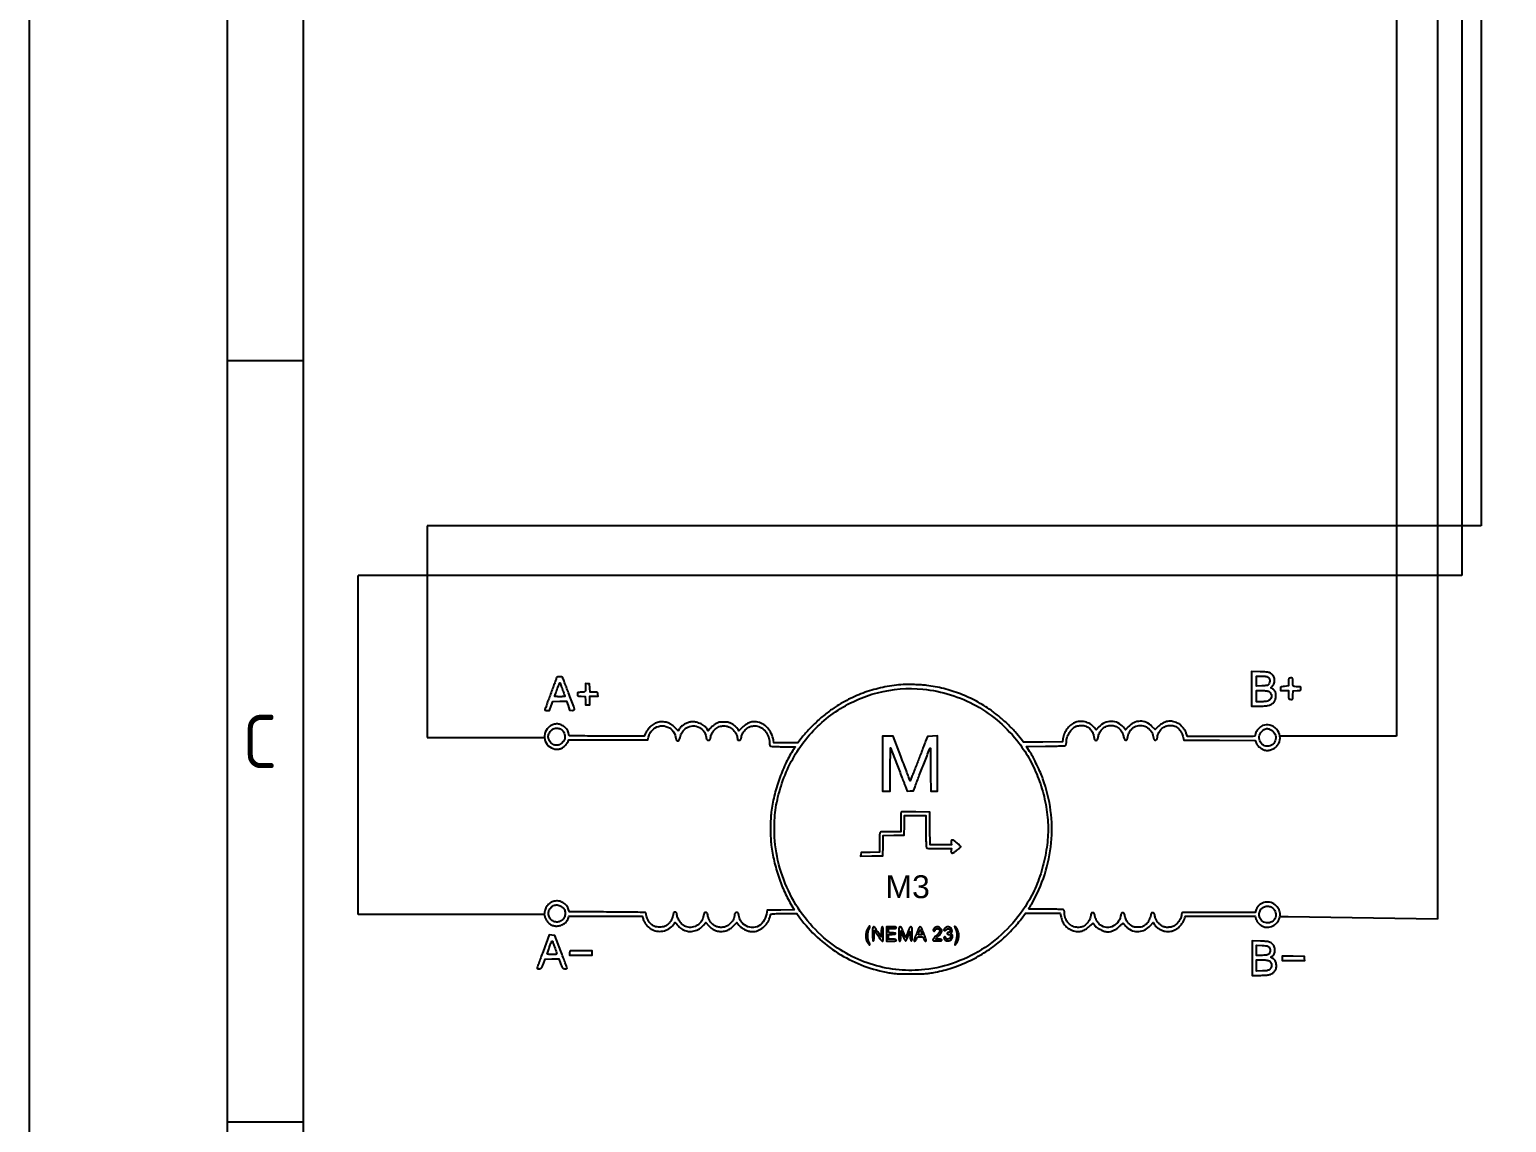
# Model space of a CAD drawing. Header units: millimetres. Extents: x 357084 to 357504, y 509210 to 509507.
# Drawn here: x 357084.1 to 357181.1, y 509358.4 to 509430.2 of the extents above; entities that cross this region are included whole.
import ezdxf

# ---------------------------------------------------------------- set-up
doc = ezdxf.new("R2010")
doc.units = ezdxf.units.MM
doc.layers.add('035', color=5, linetype='Continuous')
doc.layers.add('07', color=7, linetype='Continuous')
doc.styles.add('ISO Proportional', font='isocp.shx')
doc.styles.get("Standard").update_dxf_attribs({"font": 'arial.ttf'})

# ---------------------------------------------------------------- blocks, each defined once
blk = doc.blocks.new('IEC_border_a3')
at = {"layer": '035'}
for p, q in [((17.983, 198.538), (13, 198.538)), ((17.983, 148.538), (13, 148.538))]:
    blk.add_line(p, q, dxfattribs=at)
for points in [[(0, 297), (420, 297), (420, 0), (0, 0)], [(18, 287), (410, 287), (410, 10), (18, 10)]]:
    blk.add_lwpolyline(points, close=True, dxfattribs=at)
at = {"layer": '07'}
blk.add_lwpolyline([(13, 292), (415, 292), (415, 5), (13, 5)], close=True, dxfattribs=at)
at = {"layer": '035', "style": 'ISO Proportional'}
blk.add_text('C', height=3.5, dxfattribs=at).set_placement((14, 171.792))

msp = doc.modelspace()

# ---------------------------------------------------------------- linework, layer by layer
at = {"color": 30}
for p, q in [((357179.418, 509457.999), (357179.418, 509397.579)), ((357178.152, 509452.336), (357178.152, 509394.325)), ((357173.844, 509445.982), (357173.844, 509383.772)), ((357176.554, 509439.601), (357176.554, 509371.744)), ((357179.418, 509397.579), (357110.197, 509397.579)), ((357110.197, 509397.579), (357110.197, 509383.673)), ((357178.152, 509394.325), (357105.657, 509394.325)), ((357105.657, 509372.064), (357105.657, 509394.325)), ((357110.197, 509383.673), (357117.891, 509383.673)), ((357173.844, 509383.772), (357166.194, 509383.772)), ((357117.88, 509372.064), (357105.657, 509372.064)), ((357176.554, 509371.744), (357166.745, 509371.894))]:
    msp.add_line(p, q, dxfattribs=at)
msp.add_line((357166.745, 509371.894), (357166.19, 509371.894))
for points in [[(357141.455, 509387.16, 0.030817), (357140.256, 509387.001, 0.031724), (357139.097, 509386.697, 0.03214), (357138.001, 509386.254, 0.033605), (357136.987, 509385.68, 0.022488), (357136.382, 509385.241, 0.018352), (357135.776, 509384.721, 0.018554), (357135.218, 509384.166, 0.025211), (357134.761, 509383.623), (357134.535, 509383.326), (357133.748, 509383.326), (357132.96, 509383.326), (357132.931, 509383.5, 0.068198), (357132.791, 509383.952, 0.078184), (357132.539, 509384.325, 0.083349), (357132.2, 509384.586, 0.092991), (357131.807, 509384.709, 0.058808), (357131.562, 509384.709, 0.063228), (357131.33, 509384.652, 0.05971), (357131.109, 509384.534, 0.044326), (357130.897, 509384.356), (357130.66, 509384.12), (357130.607, 509384.219, 0.070927), (357130.538, 509384.312, 0.026368), (357130.419, 509384.422, 0.025345), (357130.273, 509384.531, 0.026837), (357130.119, 509384.622, 0.04632), (357130.036, 509384.656, 0.031759), (357129.936, 509384.68, 0.02616), (357129.816, 509384.694, 0.01446), (357129.667, 509384.7, 0.013757), (357129.489, 509384.696, 0.045684), (357129.373, 509384.68, 0.050805), (357129.269, 509384.644, 0.020085), (357129.134, 509384.574, 0.026087), (357129.038, 509384.514, 0.018478), (357128.937, 509384.436, 0.018715), (357128.846, 509384.355, 0.03709), (357128.781, 509384.282), (357128.654, 509384.118), (357128.576, 509384.238, 0.084092), (357128.385, 509384.443, 0.060287), (357128.115, 509384.603, 0.059437), (357127.809, 509384.696, 0.075455), (357127.515, 509384.704, 0.057037), (357127.306, 509384.653, 0.042251), (357127.09, 509384.552, 0.043131), (357126.9, 509384.421, 0.073299), (357126.771, 509384.277), (357126.668, 509384.121), (357126.432, 509384.356, 0.015865), (357126.302, 509384.478, 0.038066), (357126.196, 509384.558, 0.043742), (357126.088, 509384.614, 0.028), (357125.955, 509384.661, 0.066054), (357125.632, 509384.71, 0.074013), (357125.321, 509384.67, 0.073519), (357125.033, 509384.54, 0.063966), (357124.78, 509384.327, 0.021101), (357124.708, 509384.243, 0.014984), (357124.635, 509384.142, 0.015164), (357124.571, 509384.042, 0.030826), (357124.528, 509383.959), (357124.447, 509383.778), (357121.984, 509383.778, -0.000843), (357120.722, 509383.78, -0.004332), (357120.023, 509383.788, -0.001811), (357119.543, 509383.8, -0.321431), (357119.504, 509383.829, -0.010856), (357119.497, 509383.856, -0.003386), (357119.486, 509383.896, -0.003382), (357119.476, 509383.941, -0.003728), (357119.466, 509383.985, 0.067145), (357119.421, 509384.11, 0.039994), (357119.337, 509384.244, 0.039718), (357119.231, 509384.364, 0.06055), (357119.121, 509384.448, 0.071612), (357118.866, 509384.551, 0.088825), (357118.611, 509384.568, 0.089608), (357118.368, 509384.495, 0.074298), (357118.147, 509384.338, 0.14689), (357117.91, 509383.917, 0.148041), (357117.944, 509383.435, 0.150354), (357118.239, 509383.059, 0.15226), (357118.693, 509382.916, 0.023464), (357118.785, 509382.92, 0.020577), (357118.879, 509382.932, 0.021087), (357118.964, 509382.951, 0.056362), (357119.022, 509382.973, 0.055222), (357119.139, 509383.053, 0.029428), (357119.267, 509383.174, 0.029379), (357119.376, 509383.307, 0.068076), (357119.438, 509383.42), (357119.481, 509383.535), (357122.076, 509383.529), (357124.672, 509383.524), (357124.719, 509383.71, -0.022631), (357124.757, 509383.838, -0.047786), (357124.801, 509383.931, -0.039257), (357124.866, 509384.025, -0.011065), (357124.983, 509384.161, -0.142671), (357125.39, 509384.414, -0.1394), (357125.873, 509384.412, -0.138447), (357126.285, 509384.156, -0.140113), (357126.5, 509383.723, 0.016953), (357126.518, 509383.643, 0.019405), (357126.54, 509383.569, 0.018908), (357126.563, 509383.507, 0.095827), (357126.584, 509383.477, 0.217738), (357126.645, 509383.455, 0.176008), (357126.709, 509383.483, 0.103732), (357126.765, 509383.566, 0.054854), (357126.8, 509383.686, -0.037938), (357126.841, 509383.852, -0.051841), (357126.904, 509383.991, -0.050417), (357126.996, 509384.118, -0.033366), (357127.124, 509384.243, -0.135837), (357127.528, 509384.432, -0.134878), (357127.972, 509384.388, -0.133811), (357128.333, 509384.122, -0.132838), (357128.511, 509383.708, 0.012989), (357128.531, 509383.589, 0.114658), (357128.553, 509383.54, 0.185988), (357128.59, 509383.517, 0.046178), (357128.661, 509383.511, 0.046983), (357128.733, 509383.517, 0.187794), (357128.77, 509383.54, 0.112745), (357128.792, 509383.59, 0.012329), (357128.812, 509383.714, -0.093887), (357128.909, 509383.997, -0.085928), (357129.106, 509384.236, -0.08569), (357129.371, 509384.395, -0.092631), (357129.667, 509384.451, -0.098092), (357129.968, 509384.391, -0.082757), (357130.243, 509384.22, -0.082014), (357130.45, 509383.967, -0.09358), (357130.553, 509383.672, 0.013423), (357130.573, 509383.562, 0.11515), (357130.593, 509383.517, 0.202584), (357130.627, 509383.498, 0.0567), (357130.688, 509383.498, 0.064418), (357130.745, 509383.513, 0.140958), (357130.781, 509383.54, 0.096675), (357130.804, 509383.589, 0.020899), (357130.824, 509383.682, -0.084313), (357130.93, 509383.985, -0.086937), (357131.129, 509384.232, -0.088589), (357131.397, 509384.394, -0.09196), (357131.7, 509384.45, -0.116456), (357132.064, 509384.364, -0.097189), (357132.378, 509384.121, -0.091423), (357132.591, 509383.762, -0.088782), (357132.666, 509383.347, 0.026515), (357132.669, 509383.279, 0.028977), (357132.68, 509383.213, 0.03018), (357132.696, 509383.159, 0.111155), (357132.715, 509383.129, 0.173186), (357132.766, 509383.105, 0.010247), (357132.938, 509383.091, 0.011136), (357133.186, 509383.082, 0.003482), (357133.557, 509383.079, -0.002264), (357133.861, 509383.078, -0.003775), (357134.117, 509383.074, -0.000574), (357134.342, 509383.068, -0.406488), (357134.35, 509383.06, -0.135465), (357134.346, 509383.047, -0.00173), (357134.3, 509382.971, -0.004893), (357134.246, 509382.883, -0.003171), (357134.181, 509382.783, 0.036469), (357133.719, 509381.946, 0.023889), (357133.306, 509380.924, 0.02339), (357132.981, 509379.834, 0.028548), (357132.784, 509378.787, 0.024343), (357132.749, 509378.349, 0.008059), (357132.739, 509377.703, 0.008094), (357132.75, 509377.056, 0.023553), (357132.786, 509376.611, 0.025707), (357132.977, 509375.555, 0.024526), (357133.277, 509374.507, 0.024958), (357133.672, 509373.513, 0.029454), (357134.146, 509372.619), (357134.302, 509372.361), (357133.416, 509372.35), (357132.529, 509372.339), (357132.476, 509372.078, -0.107151), (357132.251, 509371.567, -0.140409), (357131.852, 509371.255, -0.152479), (357131.373, 509371.216, -0.132698), (357130.927, 509371.451, -0.041513), (357130.824, 509371.563, -0.048193), (357130.747, 509371.686, -0.046414), (357130.693, 509371.825, -0.034283), (357130.659, 509371.986, 0.017679), (357130.641, 509372.088, 0.084936), (357130.619, 509372.142, 0.139401), (357130.586, 509372.173, 0.081375), (357130.534, 509372.189, 0.101828), (357130.46, 509372.184, 0.159741), (357130.408, 509372.15, 0.120829), (357130.377, 509372.082, 0.046483), (357130.366, 509371.978, -0.099555), (357130.328, 509371.793, -0.058053), (357130.215, 509371.595, -0.054714), (357130.05, 509371.416, -0.060804), (357129.856, 509371.284, -0.081273), (357129.665, 509371.222, -0.054472), (357129.435, 509371.213, -0.054617), (357129.21, 509371.253, -0.083446), (357129.032, 509371.339, -0.043122), (357128.885, 509371.464, -0.05154), (357128.771, 509371.606, -0.051155), (357128.688, 509371.769, -0.041499), (357128.632, 509371.957, 0.011089), (357128.601, 509372.091, 0.07474), (357128.575, 509372.154, 0.156265), (357128.54, 509372.185, 0.101423), (357128.487, 509372.195, 0.050454), (357128.45, 509372.192, 0.059359), (357128.416, 509372.18, 0.069259), (357128.39, 509372.164, 0.150033), (357128.378, 509372.144, 0.004738), (357128.37, 509372.113, 0.000636), (357128.354, 509372.048, 0.000734), (357128.335, 509371.97, 0.000618), (357128.316, 509371.887, -0.108621), (357128.154, 509371.551, -0.104576), (357127.864, 509371.309, -0.106269), (357127.505, 509371.207, -0.115689), (357127.147, 509371.266, -0.093199), (357126.947, 509371.398, -0.054883), (357126.763, 509371.619, -0.0548), (357126.631, 509371.876, -0.091505), (357126.587, 509372.114, 0.154961), (357126.569, 509372.171, 0.143115), (357126.52, 509372.21, 0.13596), (357126.456, 509372.218, 0.135685), (357126.397, 509372.191, 0.091001), (357126.375, 509372.165, 0.04289), (357126.357, 509372.126, 0.040605), (357126.345, 509372.079, 0.045352), (357126.341, 509372.034, -0.094688), (357126.31, 509371.872, -0.039669), (357126.212, 509371.672, -0.039453), (357126.078, 509371.483, -0.067763), (357125.937, 509371.354, -0.026295), (357125.827, 509371.286, -0.062281), (357125.738, 509371.251, -0.050462), (357125.632, 509371.235, -0.012643), (357125.458, 509371.23, -0.012643), (357125.283, 509371.235, -0.050462), (357125.177, 509371.251, -0.062281), (357125.088, 509371.286, -0.026295), (357124.979, 509371.354, -0.067807), (357124.836, 509371.484, -0.039829), (357124.703, 509371.673, -0.040091), (357124.605, 509371.873, -0.093841), (357124.575, 509372.036, 0.038193), (357124.571, 509372.082, 0.04174), (357124.561, 509372.125, 0.045816), (357124.545, 509372.16, 0.129344), (357124.527, 509372.179, 0.134278), (357124.487, 509372.191, 0.000334), (357123.878, 509372.202, 0.00208), (357123.189, 509372.212, 0.00129), (357122.381, 509372.218, -0.000103), (357121.55, 509372.222, -0.000134), (357120.788, 509372.226, -0.0001), (357120.15, 509372.23, -0.001224), (357119.906, 509372.232), (357119.529, 509372.237), (357119.48, 509372.386, 0.093227), (357119.337, 509372.645, 0.090655), (357119.108, 509372.838, 0.090493), (357118.825, 509372.937, 0.09247), (357118.528, 509372.929, 0.0975), (357118.276, 509372.821, 0.082167), (357118.066, 509372.62, 0.079565), (357117.927, 509372.356, 0.082555), (357117.88, 509372.064, 0.061753), (357117.887, 509372.014, 0.015494), (357117.91, 509371.935, 0.015585), (357117.942, 509371.845, 0.015128), (357117.98, 509371.757, 0.060276), (357118.094, 509371.573, 0.07247), (357118.243, 509371.435, 0.072051), (357118.425, 509371.344, 0.058672), (357118.64, 509371.3, 0.084976), (357118.908, 509371.324, 0.080363), (357119.159, 509371.435, 0.083584), (357119.355, 509371.615, 0.104267), (357119.462, 509371.836), (357119.491, 509371.949), (357121.904, 509371.949), (357124.317, 509371.949), (357124.367, 509371.77, 0.059872), (357124.452, 509371.566, 0.04698), (357124.589, 509371.368, 0.046282), (357124.763, 509371.197, 0.053322), (357124.958, 509371.069, 0.094544), (357125.357, 509370.953, 0.094023), (357125.772, 509370.991, 0.093956), (357126.145, 509371.178, 0.094248), (357126.422, 509371.489, -0.030068), (357126.448, 509371.528, -0.263045), (357126.467, 509371.535, -0.188084), (357126.487, 509371.525, -0.015436), (357126.526, 509371.477, 0.025464), (357126.641, 509371.339, 0.027293), (357126.767, 509371.217, 0.028682), (357126.899, 509371.116, 0.037036), (357127.031, 509371.039, 0.093456), (357127.361, 509370.95, 0.078684), (357127.723, 509370.979, 0.076975), (357128.066, 509371.119, 0.083005), (357128.34, 509371.354), (357128.489, 509371.533), (357128.667, 509371.335, 0.060595), (357128.914, 509371.12, 0.074902), (357129.189, 509370.988, 0.076304), (357129.486, 509370.945, 0.065996), (357129.798, 509370.989, 0.023919), (357129.944, 509371.037, 0.04814), (357130.052, 509371.091, 0.043), (357130.156, 509371.168, 0.015605), (357130.289, 509371.295), (357130.52, 509371.53), (357130.668, 509371.353, 0.056454), (357130.821, 509371.206, 0.041229), (357131.021, 509371.079, 0.040823), (357131.241, 509370.986, 0.05152), (357131.457, 509370.938, 0.104259), (357131.807, 509370.97, 0.074729), (357132.163, 509371.142, 0.071843), (357132.465, 509371.419, 0.081944), (357132.66, 509371.759, 0.007727), (357132.694, 509371.853, 0.009448), (357132.722, 509371.942, 0.008149), (357132.743, 509372.017, 0.06427), (357132.748, 509372.053, -0.364029), (357132.776, 509372.087, -0.02609), (357132.905, 509372.102, -0.015353), (357133.133, 509372.111, -0.002145), (357133.605, 509372.113), (357134.462, 509372.113), (357134.672, 509371.831, 0.046433), (357135.81, 509370.564, 0.045863), (357137.167, 509369.524, 0.045852), (357138.691, 509368.748, 0.046363), (357140.326, 509368.266, 0.009783), (357140.69, 509368.202, 0.021321), (357140.972, 509368.17, 0.014725), (357141.313, 509368.157, 0.002646), (357141.948, 509368.153, 0.002639), (357142.583, 509368.157, 0.014704), (357142.923, 509368.17, 0.021386), (357143.204, 509368.202, 0.009927), (357143.565, 509368.266, 0.030946), (357144.666, 509368.554, 0.029534), (357145.74, 509368.98, 0.029472), (357146.759, 509369.531, 0.030494), (357147.693, 509370.191, 0.020875), (357148.064, 509370.515, 0.011308), (357148.493, 509370.941, 0.011306), (357148.899, 509371.384, 0.022414), (357149.197, 509371.755), (357149.485, 509372.149), (357150.621, 509372.152), (357151.757, 509372.154), (357151.801, 509371.948, 0.047369), (357151.898, 509371.643, 0.061255), (357152.045, 509371.388, 0.064686), (357152.241, 509371.188, 0.06229), (357152.485, 509371.041, 0.065624), (357152.814, 509370.943, 0.089907), (357153.123, 509370.951, 0.087385), (357153.416, 509371.067, 0.058622), (357153.699, 509371.29, -0.006103), (357153.833, 509371.42, -0.051741), (357153.899, 509371.472, -0.206098), (357153.937, 509371.477, -0.256585), (357153.962, 509371.453, 0.141865), (357154.077, 509371.282, 0.044511), (357154.331, 509371.104, 0.044743), (357154.628, 509370.967, 0.085958), (357154.885, 509370.922, 0.058063), (357155.089, 509370.946, 0.051702), (357155.29, 509371.016, 0.048169), (357155.486, 509371.132, 0.038582), (357155.671, 509371.291, -0.006114), (357155.805, 509371.421, -0.05191), (357155.871, 509371.472, -0.206846), (357155.908, 509371.477, -0.255628), (357155.934, 509371.453, 0.087352), (357155.954, 509371.414, 0.016358), (357156.006, 509371.35, 0.01706), (357156.073, 509371.28, 0.014875), (357156.147, 509371.21, 0.096313), (357156.518, 509370.993, 0.104577), (357156.931, 509370.94, 0.102231), (357157.339, 509371.058, 0.088204), (357157.691, 509371.333), (357157.867, 509371.528), (357157.959, 509371.388, 0.067759), (357158.076, 509371.253, 0.040508), (357158.246, 509371.127, 0.039005), (357158.444, 509371.024, 0.045503), (357158.645, 509370.959, 0.053224), (357158.85, 509370.936, 0.056421), (357159.05, 509370.957, 0.053489), (357159.25, 509371.024, 0.040448), (357159.451, 509371.138, 0.054905), (357159.607, 509371.269, 0.030976), (357159.765, 509371.459, 0.030961), (357159.895, 509371.661, 0.073655), (357159.958, 509371.827), (357159.985, 509371.949), (357162.277, 509371.949), (357164.568, 509371.949), (357164.591, 509371.836, 0.041577), (357164.606, 509371.783, 0.017808), (357164.635, 509371.714, 0.017476), (357164.671, 509371.643, 0.022022), (357164.71, 509371.58, 0.106322), (357164.969, 509371.331, 0.116968), (357165.3, 509371.222, 0.115957), (357165.646, 509371.272, 0.103181), (357165.951, 509371.471, 0.090051), (357166.14, 509371.744, 0.106002), (357166.207, 509372.05, 0.10645), (357166.142, 509372.356, 0.091486), (357165.955, 509372.628, 0.116946), (357165.617, 509372.837, 0.125049), (357165.229, 509372.864, 0.126956), (357164.879, 509372.704, 0.122621), (357164.645, 509372.392), (357164.561, 509372.192), (357162.189, 509372.197, 0.001034), (357161.276, 509372.197, 0.00168), (357160.501, 509372.193, 0.000216), (357159.811, 509372.186, 0.136801), (357159.774, 509372.176, 0.13542), (357159.758, 509372.158, 0.043215), (357159.744, 509372.125, 0.039496), (357159.735, 509372.083, 0.035015), (357159.731, 509372.039, -0.102471), (357159.686, 509371.83, -0.053231), (357159.552, 509371.598, -0.052365), (357159.368, 509371.394, -0.081894), (357159.169, 509371.266, -0.043626), (357159.102, 509371.245, -0.018106), (357159.01, 509371.226, -0.017751), (357158.909, 509371.214, -0.021886), (357158.814, 509371.21, -0.024833), (357158.69, 509371.216, -0.052027), (357158.596, 509371.235, -0.050043), (357158.505, 509371.274, -0.021405), (357158.393, 509371.343, -0.042535), (357158.242, 509371.465, -0.057251), (357158.129, 509371.6, -0.054737), (357158.047, 509371.762, -0.034741), (357157.986, 509371.965, 0.013869), (357157.957, 509372.081, 0.082692), (357157.93, 509372.138, 0.154007), (357157.895, 509372.165, 0.088369), (357157.841, 509372.175, 0.073992), (357157.788, 509372.167, 0.159726), (357157.755, 509372.144, 0.099447), (357157.733, 509372.097, 0.019064), (357157.713, 509372.004, -0.040685), (357157.672, 509371.844, -0.033135), (357157.604, 509371.682, -0.034114), (357157.518, 509371.536, -0.058206), (357157.426, 509371.43, -0.042025), (357157.282, 509371.32, -0.061707), (357157.14, 509371.252, -0.059868), (357156.981, 509371.219, -0.036889), (357156.79, 509371.217, -0.017917), (357156.649, 509371.232, -0.048842), (357156.551, 509371.255, -0.056404), (357156.468, 509371.294, -0.030987), (357156.376, 509371.36, -0.040264), (357156.246, 509371.483, -0.048161), (357156.146, 509371.62, -0.046225), (357156.07, 509371.777, -0.032834), (357156.015, 509371.965, 0.014028), (357155.986, 509372.08, 0.080816), (357155.959, 509372.137, 0.15126), (357155.924, 509372.165, 0.092793), (357155.871, 509372.175, 0.098809), (357155.818, 509372.164, 0.158908), (357155.783, 509372.134, 0.076328), (357155.758, 509372.073, 0.011167), (357155.728, 509371.939, -0.123138), (357155.528, 509371.517, -0.135174), (357155.159, 509371.256, -0.139193), (357154.717, 509371.226, -0.133551), (357154.317, 509371.43, -0.04997), (357154.228, 509371.529, -0.04094), (357154.153, 509371.65, -0.036304), (357154.092, 509371.796, -0.024706), (357154.043, 509371.97, 0.014408), (357154.014, 509372.083, 0.084078), (357153.987, 509372.138, 0.153347), (357153.951, 509372.166, 0.086121), (357153.897, 509372.175, 0.075749), (357153.843, 509372.167, 0.171562), (357153.811, 509372.142, 0.096711), (357153.79, 509372.092, 0.015256), (357153.771, 509371.986, -0.036187), (357153.734, 509371.814, -0.051627), (357153.674, 509371.67, -0.051986), (357153.587, 509371.542, -0.037372), (357153.466, 509371.418, -0.029629), (357153.331, 509371.313, -0.060861), (357153.212, 509371.251, -0.060622), (357153.082, 509371.22, -0.029187), (357152.91, 509371.21, -0.107999), (357152.586, 509371.281, -0.097019), (357152.307, 509371.481, -0.094161), (357152.118, 509371.779, -0.094799), (357152.052, 509372.124, 0.025261), (357152.048, 509372.196, 0.028153), (357152.037, 509372.264, 0.029141), (357152.021, 509372.321, 0.11431), (357152.002, 509372.352, 0.181348), (357151.947, 509372.377, 0.006431), (357151.71, 509372.39, 0.008249), (357151.369, 509372.398, 0.002271), (357150.832, 509372.401, -0.001975), (357150.402, 509372.403, -0.003294), (357150.04, 509372.408, -0.000437), (357149.72, 509372.415, -0.407543), (357149.71, 509372.424, -0.121254), (357149.715, 509372.441, -0.002183), (357149.757, 509372.522, -0.0053), (357149.809, 509372.615, -0.003496), (357149.87, 509372.722, 0.053178), (357150.748, 509374.686, 0.055418), (357151.176, 509376.764, 0.055518), (357151.137, 509378.882, 0.053727), (357150.635, 509380.964, 0.017851), (357150.471, 509381.376, 0.009114), (357150.237, 509381.881, 0.009116), (357149.984, 509382.38, 0.017138), (357149.758, 509382.771), (357149.554, 509383.1), (357150.809, 509383.111, 0.002286), (357151.371, 509383.118, 0.006296), (357151.767, 509383.13, 0.003489), (357152.064, 509383.145, 0.160297), (357152.12, 509383.167, 0.12606), (357152.141, 509383.197, 0.034063), (357152.159, 509383.252, 0.032114), (357152.171, 509383.319, 0.027973), (357152.175, 509383.391, -0.081068), (357152.224, 509383.692, -0.058279), (357152.369, 509384.001, -0.059352), (357152.578, 509384.261, -0.095658), (357152.813, 509384.418, -0.040818), (357152.882, 509384.44, -0.017948), (357152.976, 509384.459, -0.017623), (357153.078, 509384.472, -0.022585), (357153.172, 509384.476, -0.095459), (357153.454, 509384.421, -0.088449), (357153.705, 509384.265, -0.088092), (357153.887, 509384.032, -0.093656), (357153.972, 509383.754, 0.071182), (357154.024, 509383.556, 0.306515), (357154.121, 509383.493, 0.292762), (357154.22, 509383.558, 0.068476), (357154.277, 509383.759, -0.091163), (357154.371, 509384.038, -0.087349), (357154.559, 509384.269, -0.087509), (357154.814, 509384.423, -0.091951), (357155.101, 509384.476, -0.087341), (357155.385, 509384.426, -0.090698), (357155.63, 509384.283, -0.088012), (357155.814, 509384.057, -0.076571), (357155.92, 509383.772, 0.050228), (357155.985, 509383.565, 0.272037), (357156.076, 509383.498, 0.336315), (357156.162, 509383.55, 0.060993), (357156.212, 509383.741, -0.065706), (357156.262, 509383.927, -0.050832), (357156.362, 509384.112, -0.051246), (357156.496, 509384.271, -0.070405), (357156.648, 509384.38, -0.122632), (357157.034, 509384.476, -0.120295), (357157.423, 509384.38, -0.119681), (357157.726, 509384.115, -0.120563), (357157.872, 509383.741, 0.068694), (357157.92, 509383.566, 0.260794), (357158.007, 509383.5, 0.316653), (357158.094, 509383.544, 0.082247), (357158.147, 509383.702, -0.078008), (357158.249, 509384.017, -0.09321), (357158.44, 509384.265, -0.095717), (357158.702, 509384.421, -0.087059), (357159.014, 509384.476, -0.091827), (357159.289, 509384.425, -0.089333), (357159.531, 509384.278, -0.08486), (357159.716, 509384.049, -0.072867), (357159.826, 509383.759), (357159.881, 509383.511), (357162.226, 509383.5), (357164.571, 509383.49), (357164.61, 509383.376, 0.08761), (357164.724, 509383.173, 0.065465), (357164.911, 509382.997, 0.065635), (357165.136, 509382.876, 0.089254), (357165.363, 509382.834, 0.07347), (357165.585, 509382.865, 0.063049), (357165.802, 509382.96, 0.063424), (357165.987, 509383.106, 0.076347), (357166.117, 509383.285, 0.159191), (357166.194, 509383.772, 0.144452), (357165.974, 509384.232, 0.146632), (357165.543, 509384.495, 0.164744), (357165.06, 509384.462, 0.075834), (357164.927, 509384.381, 0.03319), (357164.778, 509384.237, 0.032701), (357164.652, 509384.079, 0.098344), (357164.597, 509383.953, -0.003358), (357164.586, 509383.906, -0.00317), (357164.574, 509383.858, -0.00315), (357164.563, 509383.815, -0.011037), (357164.556, 509383.788, -0.320342), (357164.518, 509383.759, -0.002213), (357164.087, 509383.747, -0.004814), (357163.458, 509383.739, -0.000947), (357162.328, 509383.737), (357160.117, 509383.737), (357160.047, 509383.957, 0.055725), (357159.959, 509384.156, 0.043919), (357159.823, 509384.348, 0.044039), (357159.656, 509384.513, 0.057054), (357159.476, 509384.63, 0.071482), (357159.146, 509384.74, 0.087204), (357158.821, 509384.741, 0.086166), (357158.512, 509384.631, 0.067952), (357158.229, 509384.416), (357158.011, 509384.197), (357157.793, 509384.415, 0.091718), (357157.424, 509384.668, 0.110902), (357157.013, 509384.751, 0.109404), (357156.602, 509384.65, 0.087334), (357156.233, 509384.38), (357156.055, 509384.194), (357155.919, 509384.357, 0.104405), (357155.561, 509384.637, 0.111427), (357155.128, 509384.741, 0.109049), (357154.685, 509384.649, 0.09647), (357154.3, 509384.377), (357154.119, 509384.188), (357153.99, 509384.349, 0.090399), (357153.732, 509384.572, 0.075562), (357153.396, 509384.707, 0.075393), (357153.034, 509384.737, 0.08925), (357152.702, 509384.653, 0.07345), (357152.437, 509384.482, 0.055587), (357152.203, 509384.226, 0.054918), (357152.028, 509383.92, 0.066996), (357151.938, 509383.604), (357151.907, 509383.388), (357150.633, 509383.377), (357149.359, 509383.366), (357149.207, 509383.569, 0.02463), (357148.81, 509384.05, 0.017105), (357148.317, 509384.554, 0.016686), (357147.773, 509385.04, 0.019045), (357147.221, 509385.467, 0.03221), (357146.262, 509386.062, 0.030502), (357145.217, 509386.541, 0.030393), (357144.117, 509386.891, 0.031415), (357142.995, 509387.101, 0.014354), (357142.648, 509387.133, 0.006538), (357142.192, 509387.157, 0.006301), (357141.748, 509387.168, 0.020676)], [(357118.654, 509387.522, -0.008083), (357118.619, 509387.421, -0.00058), (357118.517, 509387.143, -0.000814), (357118.395, 509386.812, -0.000615), (357118.26, 509386.448, 0.001156), (357118.129, 509386.093, 0.001834), (357118.018, 509385.788, 0.000386), (357117.922, 509385.519, 0.086022), (357117.917, 509385.493, 0.309074), (357117.927, 509385.48, 0.037643), (357117.963, 509385.468, 0.034126), (357118.013, 509385.461, 0.021204), (357118.072, 509385.458), (357118.226, 509385.458), (357118.333, 509385.756), (357118.439, 509386.054), (357118.893, 509386.065), (357119.347, 509386.077), (357119.447, 509385.778), (357119.546, 509385.479), (357119.721, 509385.466, 0.129392), (357119.827, 509385.486, 0.349137), (357119.859, 509385.55, 0.036449), (357119.809, 509385.718, 0.000637), (357119.472, 509386.608, -0.000129), (357119.331, 509386.982, -0.000199), (357119.208, 509387.305, -0.00006), (357119.102, 509387.586, -0.006177), (357119.088, 509387.625, 0.199817), (357119.069, 509387.646, 0.048843), (357119.025, 509387.662, 0.039638), (357118.963, 509387.673, 0.02294), (357118.887, 509387.676, 0.018377), (357118.775, 509387.672, 0.12817), (357118.723, 509387.654, 0.14365), (357118.689, 509387.615, 0.025085)], [(357119.082, 509386.821, -0.00121), (357119.139, 509386.657, -0.001911), (357119.188, 509386.516, -0.000439), (357119.23, 509386.393, -0.081599), (357119.232, 509386.379, -0.39558), (357119.225, 509386.372, -0.002739), (357119.135, 509386.367, -0.00829), (357119.029, 509386.363, -0.00498), (357118.903, 509386.362, -0.008794), (357118.777, 509386.364, -0.014575), (357118.671, 509386.371, -0.008233), (357118.585, 509386.38, -0.377419), (357118.575, 509386.393, -0.087656), (357118.592, 509386.494, -0.003039), (357118.733, 509386.873, -0.00133), (357118.884, 509387.27, -0.568288), (357118.907, 509387.274, -0.083341), (357118.921, 509387.25, -0.00189), (357118.969, 509387.129, -0.004192), (357119.023, 509386.985, -0.00282)], [(357120.587, 509386.964, -0.022481), (357120.578, 509386.772, -0.182384), (357120.541, 509386.693, -0.171969), (357120.459, 509386.657, -0.01952), (357120.255, 509386.649, 0.0101), (357120.127, 509386.647, 0.125712), (357120.081, 509386.633, 0.221088), (357120.059, 509386.601, 0.039977), (357120.053, 509386.528, 0.051001), (357120.061, 509386.455, 0.225576), (357120.086, 509386.421, 0.101499), (357120.142, 509386.405, 0.006828), (357120.31, 509386.395), (357120.567, 509386.382), (357120.579, 509386.105), (357120.591, 509385.828), (357120.733, 509385.828), (357120.875, 509385.828), (357120.875, 509386.115), (357120.875, 509386.403), (357121.144, 509386.403), (357121.414, 509386.403), (357121.401, 509386.532, 0.041659), (357121.386, 509386.61, 0.214583), (357121.359, 509386.644, 0.108261), (357121.304, 509386.658, 0.007361), (357121.142, 509386.66), (357120.895, 509386.659), (357120.875, 509386.932), (357120.854, 509387.204), (357120.721, 509387.217), (357120.587, 509387.23)], [(357164.336, 509386.878), (357164.336, 509385.745), (357164.819, 509385.745, 0.012753), (357165.194, 509385.755, 0.045126), (357165.432, 509385.789, 0.066865), (357165.607, 509385.856, 0.060798), (357165.765, 509385.968, 0.027647), (357165.849, 509386.054, 0.082045), (357165.892, 509386.124, 0.0674), (357165.915, 509386.212, 0.014548), (357165.93, 509386.368, 0.012463), (357165.936, 509386.523, 0.060927), (357165.926, 509386.61, 0.082904), (357165.897, 509386.679, 0.034758), (357165.838, 509386.761, 0.023212), (357165.79, 509386.812, 0.022441), (357165.738, 509386.86, 0.023023), (357165.688, 509386.897, 0.072453), (357165.65, 509386.915, -0.065792), (357165.612, 509386.933, -0.347037), (357165.604, 509386.954, -0.118791), (357165.624, 509386.984, -0.008295), (357165.699, 509387.053, 0.131989), (357165.825, 509387.247, 0.113381), (357165.847, 509387.489, 0.107254), (357165.76, 509387.728, 0.107415), (357165.582, 509387.909, 0.076629), (357165.498, 509387.947, 0.036348), (357165.381, 509387.971, 0.021188), (357165.204, 509387.987, 0.004853), (357164.903, 509387.997), (357164.336, 509388.011)], [(357165.376, 509387.669, -0.04537), (357165.453, 509387.619, -0.105116), (357165.497, 509387.566, -0.09165), (357165.52, 509387.495, -0.029049), (357165.527, 509387.384, -0.092106), (357165.5, 509387.236, -0.165334), (357165.422, 509387.143, -0.103547), (357165.274, 509387.089, -0.024397), (357165.01, 509387.065), (357164.665, 509387.051), (357164.665, 509387.383), (357164.665, 509387.716), (357164.975, 509387.716, -0.013804), (357165.101, 509387.713, -0.015542), (357165.221, 509387.702, -0.014917), (357165.322, 509387.687, -0.077019)], [(357166.787, 509387.566, 0.160245), (357166.776, 509387.544, 0.011441), (357166.767, 509387.477, 0.015177), (357166.761, 509387.395, 0.010839), (357166.759, 509387.303), (357166.759, 509387.069), (357166.492, 509387.04, 0.007019), (357166.321, 509387.019, 0.093514), (357166.261, 509386.999, 0.210628), (357166.234, 509386.963, 0.058238), (357166.225, 509386.891), (357166.225, 509386.771), (357166.492, 509386.771), (357166.759, 509386.771), (357166.759, 509386.484, 0.006809), (357166.762, 509386.317, 0.060129), (357166.772, 509386.244, 0.173024), (357166.797, 509386.21, 0.155746), (357166.838, 509386.196, -0.025267), (357166.873, 509386.195, -0.016995), (357166.912, 509386.189, -0.017142), (357166.95, 509386.182, -0.032218), (357166.98, 509386.172, 0.260942), (357167.012, 509386.177, 0.164256), (357167.034, 509386.209, 0.049503), (357167.046, 509386.286, 0.006722), (357167.055, 509386.449), (357167.067, 509386.751), (357167.324, 509386.763, 0.006828), (357167.492, 509386.773, 0.101499), (357167.548, 509386.789, 0.225576), (357167.573, 509386.823, 0.051001), (357167.581, 509386.897, 0.039977), (357167.575, 509386.97, 0.221088), (357167.553, 509387.001, 0.125712), (357167.507, 509387.015, 0.0101), (357167.379, 509387.018, -0.019452), (357167.175, 509387.026, -0.170973), (357167.094, 509387.062, -0.183012), (357167.056, 509387.14, -0.022908), (357167.047, 509387.33, 0.006127), (357167.045, 509387.503, 0.098485), (357167.032, 509387.559, 0.238005), (357167.001, 509387.585, 0.054802), (357166.93, 509387.593, 0.021582), (357166.884, 509387.591, 0.025482), (357166.84, 509387.585, 0.025624), (357166.805, 509387.576, 0.12431)], [(357142.752, 509386.855, -0.051291), (357144.568, 509386.488, -0.052163), (357146.261, 509385.759, -0.051963), (357147.772, 509384.693, -0.050148), (357149.051, 509383.326, -0.038257), (357149.776, 509382.208, -0.035112), (357150.346, 509380.96, -0.034704), (357150.742, 509379.63, -0.035283), (357150.947, 509378.266, -0.04242), (357150.94, 509376.969, -0.033823), (357150.719, 509375.588, -0.033567), (357150.311, 509374.237, -0.039744), (357149.744, 509373.03, -0.057366), (357148.465, 509371.29, -0.058368), (357146.831, 509369.898, -0.058817), (357144.932, 509368.929, -0.059954), (357142.872, 509368.437, -0.05204), (357141.181, 509368.419, -0.049511), (357139.493, 509368.748, -0.049079), (357137.888, 509369.406, -0.049265), (357136.445, 509370.363, -0.056906), (357135.006, 509371.839, -0.054441), (357133.912, 509373.622, -0.05433), (357133.226, 509375.602, -0.056198), (357132.994, 509377.661, -0.016189), (357133.019, 509378.413, -0.021927), (357133.092, 509379.088, -0.021852), (357133.225, 509379.756, -0.015909), (357133.428, 509380.485, -0.08209), (357134.822, 509383.248, -0.085292), (357137.015, 509385.372, -0.086581), (357139.761, 509386.621, -0.088025)], [(357165.551, 509386.636, -0.052955), (357165.618, 509386.539, -0.100583), (357165.645, 509386.45, -0.097115), (357165.636, 509386.354, -0.046915), (357165.59, 509386.24, -0.108813), (357165.51, 509386.144, -0.084781), (357165.39, 509386.079, -0.05838), (357165.215, 509386.043, -0.022111), (357164.967, 509386.032), (357164.665, 509386.032), (357164.665, 509386.406), (357164.665, 509386.779), (357165.058, 509386.765, -0.005885), (357165.301, 509386.754, -0.049345), (357165.409, 509386.736, -0.097057), (357165.481, 509386.702, -0.054245)], [(357118.931, 509384.246, -0.077009), (357119.057, 509384.16, -0.073291), (357119.154, 509384.039, -0.070226), (357119.215, 509383.89, -0.061883), (357119.235, 509383.723, -0.029359), (357119.229, 509383.62, -0.06171), (357119.21, 509383.543, -0.061048), (357119.173, 509383.472, -0.028185), (357119.108, 509383.389, -0.117207), (357118.851, 509383.207, -0.155925), (357118.568, 509383.186, -0.152244), (357118.32, 509383.334, -0.110499), (357118.162, 509383.616, -0.031829), (357118.14, 509383.709, -0.077144), (357118.139, 509383.779, -0.063069), (357118.16, 509383.855, -0.016055), (357118.213, 509383.97, -0.077087), (357118.348, 509384.161, -0.109447), (357118.52, 509384.275, -0.114065), (357118.719, 509384.303, -0.089102)], [(357165.608, 509384.187, -0.163618), (357165.873, 509383.916, -0.168015), (357165.917, 509383.544, -0.171883), (357165.722, 509383.23, -0.170217), (357165.372, 509383.107, -0.179017), (357165.032, 509383.233, -0.167878), (357164.845, 509383.553, -0.161439), (357164.892, 509383.93, -0.167005), (357165.154, 509384.199, -0.034123), (357165.279, 509384.251, -0.089047), (357165.375, 509384.266, -0.083776), (357165.473, 509384.246, -0.027836)], [(357140.1, 509381.971), (357140.1, 509380.163), (357140.346, 509380.163), (357140.591, 509380.163), (357140.602, 509381.581), (357140.613, 509382.999), (357141.033, 509381.92, -0.000254), (357141.203, 509381.482, -0.000281), (357141.367, 509381.058, -0.000261), (357141.507, 509380.696, -0.00144), (357141.581, 509380.5), (357141.71, 509380.159), (357141.92, 509380.172), (357142.129, 509380.184), (357142.229, 509380.451, -0.002533), (357142.511, 509381.191, -0.001648), (357142.844, 509382.043, -0.00021), (357143.19, 509382.921, -0.095736), (357143.224, 509382.973, -0.607313), (357143.238, 509382.969, -0.023947), (357143.248, 509382.902, -0.019631), (357143.255, 509382.799, -0.00898), (357143.256, 509382.665, 0.002286), (357143.255, 509382.468, 0.000424), (357143.255, 509382.105, 0.000454), (357143.256, 509381.68, 0.000415), (357143.257, 509381.242), (357143.262, 509380.163), (357143.488, 509380.163), (357143.714, 509380.163), (357143.714, 509381.972), (357143.714, 509383.781), (357143.38, 509383.769), (357143.046, 509383.757), (357142.927, 509383.449, 0.000977), (357142.861, 509383.276, 0.000202), (357142.745, 509382.972, 0.000212), (357142.611, 509382.619, 0.0002), (357142.474, 509382.258, -0.001095), (357142.338, 509381.901, -0.001223), (357142.205, 509381.557, -0.001125), (357142.09, 509381.264, -0.006477), (357142.027, 509381.11), (357141.915, 509380.845), (357141.853, 509380.993, -0.006711), (357141.811, 509381.098, -0.000263), (357141.661, 509381.486, -0.000467), (357141.485, 509381.944, -0.000329), (357141.288, 509382.46), (357140.785, 509383.778), (357140.442, 509383.778), (357140.1, 509383.778)], [(357141.319, 509378.781, 0.185383), (357141.308, 509378.756, 0.002363), (357141.299, 509378.577, 0.006509), (357141.293, 509378.367, 0.004175), (357141.291, 509378.123), (357141.291, 509377.494), (357140.617, 509377.494, 0.002867), (357140.242, 509377.492, 0.020331), (357140.06, 509377.482, 0.041429), (357139.959, 509377.464, 0.241008), (357139.919, 509377.429, 0.079487), (357139.909, 509377.382, 0.003074), (357139.902, 509377.203, 0.005419), (357139.896, 509376.991, 0.003789), (357139.894, 509376.752), (357139.894, 509376.141), (357139.288, 509376.129), (357138.683, 509376.118), (357138.67, 509376.004), (357138.657, 509375.89), (357139.388, 509375.901), (357140.12, 509375.912), (357140.131, 509376.579), (357140.143, 509377.245), (357140.83, 509377.257), (357141.517, 509377.268), (357141.528, 509377.915), (357141.539, 509378.562), (357142.236, 509378.562), (357142.934, 509378.562), (357142.942, 509377.73, -0.000052), (357142.946, 509377.396, -0.000063), (357142.949, 509377.082, -0.000054), (357142.951, 509376.817, -0.000413), (357142.952, 509376.693, 0.014601), (357142.956, 509376.61, 0.017154), (357142.963, 509376.533, 0.016229), (357142.974, 509376.468, 0.09389), (357142.987, 509376.436, 0.225244), (357143.03, 509376.41, 0.012197), (357143.191, 509376.396, 0.012231), (357143.432, 509376.387, 0.003122), (357143.822, 509376.385), (357144.624, 509376.385), (357144.598, 509376.268, 0.038701), (357144.591, 509376.215, 0.063139), (357144.594, 509376.169, 0.07608), (357144.607, 509376.132, 0.096194), (357144.63, 509376.104, 0.202617), (357144.673, 509376.091, 0.085684), (357144.731, 509376.108, 0.041314), (357144.818, 509376.159, 0.008501), (357144.961, 509376.263, 0.007798), (357145.065, 509376.345, 0.011799), (357145.153, 509376.419, 0.006623), (357145.224, 509376.484, 0.207385), (357145.234, 509376.506, 0.208732), (357145.219, 509376.539, 0.005688), (357145.099, 509376.647, 0.010885), (357144.952, 509376.773, 0.007197), (357144.777, 509376.91, 0.106283), (357144.698, 509376.947, 0.229076), (357144.634, 509376.933, 0.193842), (357144.598, 509376.87, 0.079838), (357144.601, 509376.77), (357144.627, 509376.631), (357143.925, 509376.631), (357143.222, 509376.631), (357143.212, 509377.709), (357143.201, 509378.787), (357142.274, 509378.798, 0.002873), (357141.916, 509378.801, 0.004579), (357141.611, 509378.798, 0.001171), (357141.345, 509378.793, 0.193044)], [(357118.922, 509372.631, -0.100948), (357119.103, 509372.509, -0.104614), (357119.218, 509372.327, -0.102047), (357119.251, 509372.11, -0.09159), (357119.199, 509371.888, -0.117222), (357119.04, 509371.679, -0.121694), (357118.806, 509371.567, -0.123967), (357118.551, 509371.578, -0.124441), (357118.331, 509371.709, -0.109161), (357118.19, 509371.931, -0.11452), (357118.159, 509372.187, -0.116051), (357118.243, 509372.428, -0.114366), (357118.427, 509372.608, -0.056673), (357118.544, 509372.662, -0.068723), (357118.662, 509372.685, -0.065424), (357118.787, 509372.674, -0.045305)], [(357165.668, 509372.523, -0.07282), (357165.773, 509372.435, -0.057414), (357165.858, 509372.313, -0.056821), (357165.915, 509372.174, -0.067605), (357165.934, 509372.033, -0.177291), (357165.813, 509371.704, -0.162687), (357165.504, 509371.515, -0.163091), (357165.144, 509371.551, -0.178068), (357164.893, 509371.796, -0.044927), (357164.845, 509371.929, -0.065965), (357164.828, 509372.052, -0.065965), (357164.845, 509372.175, -0.044927), (357164.893, 509372.307, -0.110578), (357165.029, 509372.481, -0.104074), (357165.229, 509372.584, -0.102638), (357165.455, 509372.6, -0.104595)], [(357117.8, 509369.63, 0.001012), (357117.647, 509369.213, 0.001621), (357117.519, 509368.857, 0.000283), (357117.406, 509368.542, 0.093182), (357117.402, 509368.516, 0.326709), (357117.412, 509368.504, 0.036634), (357117.448, 509368.497, 0.033302), (357117.498, 509368.493, 0.020287), (357117.557, 509368.496, 0.046266), (357117.653, 509368.513, 0.156124), (357117.705, 509368.547, 0.080321), (357117.746, 509368.618, 0.006925), (357117.819, 509368.817), (357117.926, 509369.125), (357118.376, 509369.136), (357118.826, 509369.148), (357118.946, 509368.828, 0.006618), (357119.027, 509368.623, 0.075967), (357119.071, 509368.549, 0.151735), (357119.125, 509368.513, 0.049007), (357119.221, 509368.496, 0.02082), (357119.291, 509368.493, 0.065558), (357119.337, 509368.499, 0.123501), (357119.364, 509368.514, 0.212065), (357119.374, 509368.537, 0.082881), (357119.366, 509368.577, 0.000666), (357119.254, 509368.883, 0.002391), (357119.123, 509369.233, 0.001533), (357118.968, 509369.638), (357118.564, 509370.685), (357118.382, 509370.698), (357118.199, 509370.71)], [(357139.092, 509371.076, 0.061701), (357139.013, 509370.832, 0.063623), (357138.997, 509370.579, 0.066744), (357139.045, 509370.342, 0.081852), (357139.153, 509370.142, 0.03886), (357139.223, 509370.064, 0.541848), (357139.254, 509370.072, 0.17549), (357139.254, 509370.133, 0.018215), (357139.198, 509370.269, -0.063474), (357139.134, 509370.476, -0.058768), (357139.122, 509370.699, -0.051198), (357139.162, 509370.944, -0.031708), (357139.257, 509371.22, 0.045235), (357139.266, 509371.25, 0.113405), (357139.266, 509371.272, 0.18119), (357139.257, 509371.286, 0.155008), (357139.24, 509371.292, 0.224267), (357139.216, 509371.281, 0.021907), (357139.177, 509371.229, 0.024394), (357139.134, 509371.159, 0.01686)], [(357139.443, 509370.775, 0.004776), (357139.445, 509370.539, 0.02309), (357139.454, 509370.405, 0.042185), (357139.468, 509370.33, 0.425864), (357139.494, 509370.316, 0.242481), (357139.518, 509370.341, 0.030796), (357139.535, 509370.414, 0.025459), (357139.549, 509370.521, 0.009799), (357139.557, 509370.671), (357139.569, 509371.01), (357139.778, 509370.689, 0.005885), (357139.911, 509370.49, 0.028659), (357139.993, 509370.383, 0.053425), (357140.055, 509370.326, 0.156663), (357140.11, 509370.307, 0.396387), (357140.122, 509370.318, 0.004112), (357140.132, 509370.445, 0.010189), (357140.139, 509370.597, 0.006114), (357140.141, 509370.778, 0.004434), (357140.139, 509371.03, 0.027134), (357140.129, 509371.16, 0.059448), (357140.112, 509371.229, 0.311266), (357140.081, 509371.251, 0.269065), (357140.051, 509371.233, 0.07705), (357140.031, 509371.181, 0.036514), (357140.018, 509371.086, 0.007543), (357140.009, 509370.917), (357139.997, 509370.582), (357139.78, 509370.917, 0.009751), (357139.574, 509371.22, 0.351657), (357139.498, 509371.241, 0.293308), (357139.449, 509371.17, 0.007985)], [(357140.346, 509370.778), (357140.346, 509370.306), (357140.675, 509370.306, 0.006994), (357140.847, 509370.309, 0.039364), (357140.938, 509370.318, 0.093584), (357140.986, 509370.337, 0.258593), (357141.003, 509370.368, 0.233197), (357140.988, 509370.398, 0.107816), (357140.948, 509370.417, 0.046937), (357140.872, 509370.427, 0.009293), (357140.734, 509370.429), (357140.464, 509370.429), (357140.477, 509370.583), (357140.49, 509370.737), (357140.726, 509370.75, 0.012523), (357140.925, 509370.765, 0.384587), (357140.955, 509370.799, 0.384587), (357140.925, 509370.833, 0.012523), (357140.726, 509370.848, -0.008706), (357140.573, 509370.859, -0.111137), (357140.519, 509370.876, -0.199512), (357140.491, 509370.912, -0.039346), (357140.477, 509370.994), (357140.464, 509371.128), (357140.734, 509371.128, 0.009287), (357140.872, 509371.13, 0.046918), (357140.948, 509371.14, 0.107786), (357140.988, 509371.159, 0.233255), (357141.003, 509371.189, 0.258593), (357140.986, 509371.22, 0.093584), (357140.938, 509371.239, 0.039364), (357140.847, 509371.248, 0.006994), (357140.675, 509371.251), (357140.346, 509371.251)], [(357141.168, 509370.781, 0.0044), (357141.17, 509370.528, 0.02698), (357141.179, 509370.398, 0.059026), (357141.197, 509370.328, 0.311934), (357141.227, 509370.306, 0.270719), (357141.258, 509370.324, 0.076208), (357141.277, 509370.377, 0.036079), (357141.291, 509370.473, 0.007395), (357141.299, 509370.645), (357141.311, 509370.984), (357141.369, 509370.82, 0.008805), (357141.457, 509370.582, 0.029042), (357141.527, 509370.43, 0.043732), (357141.584, 509370.341, 0.329722), (357141.63, 509370.328, 0.171894), (357141.656, 509370.351, 0.015546), (357141.698, 509370.429, 0.018752), (357141.743, 509370.528, 0.013557), (357141.786, 509370.642), (357141.886, 509370.934), (357141.907, 509370.63, 0.0089), (357141.92, 509370.478, 0.040282), (357141.936, 509370.391, 0.083299), (357141.958, 509370.343, 0.248486), (357141.989, 509370.327, 0.298365), (357142.021, 509370.348, 0.06897), (357142.039, 509370.412, 0.029335), (357142.048, 509370.535, 0.004556), (357142.051, 509370.778, 0.003591), (357142.049, 509371.055, 0.040478), (357142.038, 509371.164, 0.132036), (357142.013, 509371.217, 0.183814), (357141.968, 509371.242, 0.170117), (357141.921, 509371.233, 0.11254), (357141.88, 509371.194, 0.049983), (357141.836, 509371.113, 0.008769), (357141.773, 509370.951, 0.004802), (357141.73, 509370.832, 0.006564), (357141.693, 509370.723, 0.004445), (357141.665, 509370.632, 0.073329), (357141.66, 509370.601, -0.31893), (357141.64, 509370.573, -0.346002), (357141.609, 509370.583, -0.043997), (357141.551, 509370.694, -0.009926), (357141.472, 509370.892, 0.009216), (357141.404, 509371.064, 0.038703), (357141.353, 509371.164, 0.070364), (357141.307, 509371.22, 0.149292), (357141.256, 509371.243, 0.186204), (357141.207, 509371.232, 0.200458), (357141.179, 509371.191, 0.044794), (357141.169, 509371.089, 0.002694)], [(357142.338, 509370.83, 0.000252), (357142.276, 509370.665, 0.000353), (357142.221, 509370.517, 0.000207), (357142.175, 509370.393, 0.00479), (357142.162, 509370.357, 0.126406), (357142.161, 509370.338, 0.145975), (357142.169, 509370.321, 0.125411), (357142.186, 509370.31, 0.081412), (357142.21, 509370.306, 0.164263), (357142.239, 509370.316, 0.05049), (357142.274, 509370.348, 0.044418), (357142.308, 509370.395, 0.036125), (357142.335, 509370.45, -0.029362), (357142.376, 509370.533, -0.129621), (357142.414, 509370.572, -0.1151), (357142.468, 509370.589, -0.020906), (357142.574, 509370.594, -0.019788), (357142.681, 509370.589, -0.120122), (357142.734, 509370.572, -0.138209), (357142.769, 509370.534, -0.02929), (357142.805, 509370.45, 0.033918), (357142.829, 509370.395, 0.043687), (357142.859, 509370.348, 0.05004), (357142.89, 509370.316, 0.18031), (357142.916, 509370.306, 0.271525), (357142.955, 509370.329, 0.183572), (357142.963, 509370.381, 0.037394), (357142.927, 509370.499, 0.002666), (357142.804, 509370.817, 0.010585), (357142.649, 509371.187, 0.28915), (357142.565, 509371.243, 0.307405), (357142.482, 509371.19, 0.011493)], [(357142.638, 509370.909, -0.010158), (357142.68, 509370.785, -0.175054), (357142.678, 509370.743, -0.277126), (357142.65, 509370.722, -0.025651), (357142.56, 509370.717, -0.021099), (357142.495, 509370.72, -0.121514), (357142.464, 509370.73, -0.244536), (357142.452, 509370.751, -0.102814), (357142.457, 509370.782, 0.012494), (357142.468, 509370.814, 0.005362), (357142.482, 509370.858, 0.005302), (357142.496, 509370.904, 0.006968), (357142.507, 509370.947, -0.04026), (357142.534, 509371.025, -0.377331), (357142.563, 509371.039, -0.218873), (357142.596, 509371.011, -0.020655)], [(357143.518, 509371.187, 0.096043), (357143.459, 509371.126, 0.106356), (357143.429, 509371.049, 0.167256), (357143.44, 509370.989, 0.271614), (357143.483, 509370.963, 0.129214), (357143.507, 509370.969, 0.073972), (357143.53, 509370.987, 0.065681), (357143.549, 509371.014, 0.060903), (357143.562, 509371.045, -0.195679), (357143.605, 509371.104, -0.126635), (357143.687, 509371.128, -0.119344), (357143.773, 509371.11, -0.166215), (357143.83, 509371.056, -0.118519), (357143.85, 509370.976, -0.126973), (357143.83, 509370.898, -0.06315), (357143.76, 509370.801, -0.011524), (357143.604, 509370.643, 0.014102), (357143.519, 509370.556, 0.020854), (357143.45, 509370.475, 0.01689), (357143.4, 509370.406, 0.233045), (357143.396, 509370.376, 0.305191), (357143.454, 509370.332, 0.016534), (357143.694, 509370.325, 0.016547), (357143.934, 509370.334, 0.303943), (357143.991, 509370.378, 0.294652), (357143.985, 509370.401, 0.121667), (357143.956, 509370.417, 0.052198), (357143.897, 509370.427, 0.013271), (357143.8, 509370.429, -0.009793), (357143.719, 509370.431, -0.016208), (357143.652, 509370.436, -0.010082), (357143.598, 509370.442, -0.372547), (357143.591, 509370.451, -0.188268), (357143.596, 509370.464, -0.00688), (357143.634, 509370.504, -0.011727), (357143.681, 509370.55, -0.00787), (357143.737, 509370.601, 0.034162), (357143.836, 509370.701, 0.033122), (357143.922, 509370.815, 0.034487), (357143.983, 509370.924, 0.11129), (357144.001, 509371.004, 0.178435), (357143.976, 509371.072, 0.042924), (357143.89, 509371.158, 0.043867), (357143.787, 509371.229, 0.130113), (357143.704, 509371.251, 0.05309), (357143.661, 509371.246, 0.029457), (357143.61, 509371.232, 0.029049), (357143.56, 509371.211, 0.041246)], [(357144.207, 509371.169, 0.022886), (357144.175, 509371.134, 0.026473), (357144.149, 509371.099, 0.026952), (357144.13, 509371.066, 0.120635), (357144.125, 509371.045, 0.270251), (357144.143, 509371.015, 0.163919), (357144.186, 509371.006, 0.102106), (357144.242, 509371.026, 0.084243), (357144.291, 509371.068, -0.134807), (357144.355, 509371.113, -0.141631), (357144.432, 509371.118, -0.149863), (357144.496, 509371.081, -0.154712), (357144.528, 509371.015, -0.069112), (357144.528, 509370.969, -0.11911), (357144.514, 509370.934, -0.104667), (357144.485, 509370.906, -0.04533), (357144.436, 509370.882, 0.048046), (357144.36, 509370.845, 0.224869), (357144.334, 509370.805, 0.324309), (357144.352, 509370.771, 0.074979), (357144.418, 509370.751, -0.157259), (357144.531, 509370.695, -0.222051), (357144.57, 509370.591, -0.205303), (357144.517, 509370.489, -0.142895), (357144.395, 509370.437, -0.039583), (357144.339, 509370.434, -0.113467), (357144.302, 509370.445, -0.136994), (357144.277, 509370.468, -0.06974), (357144.261, 509370.508, 0.111736), (357144.23, 509370.568, 0.205508), (357144.182, 509370.592, 0.265883), (357144.141, 509370.571, 0.148704), (357144.125, 509370.517, 0.112294), (357144.14, 509370.45, 0.107103), (357144.182, 509370.395, 0.082982), (357144.254, 509370.353, 0.042061), (357144.355, 509370.324, 0.166622), (357144.521, 509370.346, 0.134452), (357144.656, 509370.467, 0.152287), (357144.701, 509370.628, 0.214904), (357144.636, 509370.759, -0.046596), (357144.61, 509370.786, -0.120521), (357144.598, 509370.81, -0.155155), (357144.601, 509370.832, -0.095726), (357144.616, 509370.855, 0.148041), (357144.654, 509370.926, 0.085818), (357144.657, 509371.024, 0.082945), (357144.626, 509371.12, 0.121551), (357144.567, 509371.187, 0.072393), (357144.473, 509371.234, 0.093372), (357144.377, 509371.247, 0.097622), (357144.287, 509371.225, 0.086637)], [(357144.824, 509371.267, 0.081797), (357144.828, 509371.242, 0.01382), (357144.843, 509371.195, 0.014786), (357144.865, 509371.141, 0.012669), (357144.891, 509371.085, -0.057192), (357144.953, 509370.915, -0.051702), (357144.978, 509370.73, -0.048588), (357144.964, 509370.532, -0.039901), (357144.912, 509370.327, 0.006105), (357144.881, 509370.232, 0.009676), (357144.857, 509370.149, 0.004094), (357144.839, 509370.079, 0.263887), (357144.842, 509370.068, 0.433368), (357144.878, 509370.069, 0.027735), (357144.949, 509370.16, 0.032362), (357145.019, 509370.275, 0.047294), (357145.063, 509370.384, 0.030454), (357145.096, 509370.525, 0.040519), (357145.108, 509370.656, 0.040221), (357145.098, 509370.788, 0.029364), (357145.067, 509370.932, 0.058521), (357145.018, 509371.053, 0.030735), (357144.931, 509371.19, 0.045009), (357144.853, 509371.279, 0.649914)], [(357118.43, 509370.284, 0.074255), (357118.435, 509370.25, 0.005013), (357118.465, 509370.157, 0.007109), (357118.503, 509370.046, 0.005265), (357118.548, 509369.925, -0.003059), (357118.689, 509369.549, -0.168826), (357118.69, 509369.475, -0.313279), (357118.642, 509369.438, -0.010302), (357118.387, 509369.433, -0.007097), (357118.223, 509369.435, -0.033124), (357118.129, 509369.444, -0.075319), (357118.08, 509369.46, -0.384599), (357118.071, 509369.484, 0.005248), (357118.084, 509369.519, 0.000254), (357118.125, 509369.638, 0.000414), (357118.175, 509369.779, 0.000298), (357118.229, 509369.936, -0.008307), (357118.315, 509370.169, -0.038763), (357118.377, 509370.299, -0.343101), (357118.409, 509370.312, -0.336056)], [(357119.566, 509369.652, 0.12431), (357119.556, 509369.634, 0.025624), (357119.547, 509369.598, 0.025482), (357119.541, 509369.555, 0.021582), (357119.539, 509369.508), (357119.539, 509369.392), (357120.278, 509369.392), (357121.017, 509369.392), (357121.017, 509369.535), (357121.017, 509369.679), (357120.306, 509369.679, 0.003596), (357120.031, 509369.677, 0.005659), (357119.795, 509369.671, 0.001798), (357119.591, 509369.663, 0.187447)], [(357164.375, 509369.181), (357164.375, 509368.044), (357164.94, 509368.058, 0.01255), (357165.339, 509368.078, 0.056425), (357165.568, 509368.122, 0.090411), (357165.726, 509368.204, 0.067308), (357165.864, 509368.345, 0.111136), (357165.957, 509368.553, 0.090191), (357165.961, 509368.798, 0.092705), (357165.88, 509369.024, 0.127039), (357165.728, 509369.176), (357165.604, 509369.249), (357165.707, 509369.33, 0.143453), (357165.841, 509369.518, 0.110709), (357165.87, 509369.769, 0.106056), (357165.788, 509370.017, 0.121888), (357165.614, 509370.196, 0.050384), (357165.51, 509370.247, 0.05014), (357165.397, 509370.276, 0.027336), (357165.232, 509370.293, 0.004741), (357164.919, 509370.304), (357164.375, 509370.319)], [(357165.487, 509369.905, -0.084553), (357165.543, 509369.806, -0.085982), (357165.563, 509369.694, -0.085982), (357165.543, 509369.583, -0.084553), (357165.487, 509369.483, -0.075862), (357165.429, 509369.43, -0.08668), (357165.36, 509369.4, -0.044043), (357165.252, 509369.383, -0.006771), (357165.036, 509369.372), (357164.662, 509369.358), (357164.662, 509369.694), (357164.662, 509370.031), (357165.036, 509370.017, -0.006771), (357165.252, 509370.005, -0.044043), (357165.36, 509369.989, -0.08668), (357165.429, 509369.958, -0.075862)], [(357165.481, 509369.018, -0.127943), (357165.598, 509368.913, -0.118454), (357165.653, 509368.761, -0.115637), (357165.634, 509368.598, -0.117797), (357165.544, 509368.461, -0.062188), (357165.472, 509368.408, -0.069369), (357165.391, 509368.377, -0.039046), (357165.272, 509368.359, -0.007228), (357165.051, 509368.346), (357164.662, 509368.329), (357164.662, 509368.704), (357164.662, 509369.078), (357165.013, 509369.078, -0.011907), (357165.172, 509369.075, -0.020064), (357165.304, 509369.063, -0.023737), (357165.409, 509369.044, -0.063697)]]:
    msp.add_lwpolyline(points, format="xyb", close=True)
msp.add_lwpolyline([(357166.346, 509369.182), (357166.346, 509369.037), (357167.088, 509369.037), (357167.83, 509369.037), (357167.817, 509369.171), (357167.804, 509369.304), (357167.075, 509369.315), (357166.346, 509369.327)], close=True)

# ---------------------------------------------------------------- block references
msp.add_blockref('IEC_border_a3', (357084.07, 509209.877))

# ---------------------------------------------------------------- texts
at = {"insert": (357136.799, 509379.631), "char_height": 1.5, "attachment_point": 1}
msp.add_mtext_dynamic_manual_height_columns('\\P\\P      M3', width=9.29168, gutter_width=12.5, heights=[16.594], dxfattribs=at)

doc.saveas('drawing.dxf')
